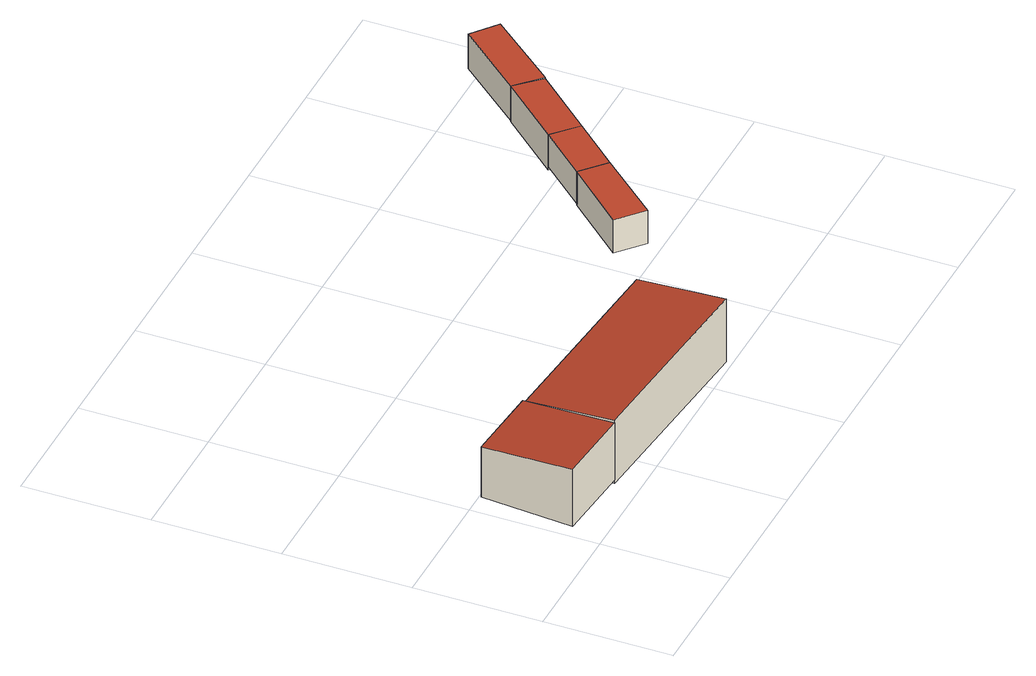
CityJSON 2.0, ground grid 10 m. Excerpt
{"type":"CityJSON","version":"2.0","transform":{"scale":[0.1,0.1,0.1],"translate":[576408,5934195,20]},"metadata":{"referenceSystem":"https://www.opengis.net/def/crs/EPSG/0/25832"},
"CityObjects":{
"building1":{"type":"Building","attributes":{"Grundfläche 2D":"45.526947","Grundhöhe NN":"20.499"},"geometry":[{"type":"Solid","lod":"3","boundaries":[[[[0,1,2,3]],[[4,5,3,2]],[[5,6,0,3]],[[6,7,1,0]],[[7,4,2,1]],[[7,6,5,4]]]],"semantics":{"surfaces":[{"type":"RoofSurface"},{"type":"WallSurface"},{"type":"GroundSurface"}],"values":[[0,1,1,1,1,2]]}}]},
"building2":{"type":"Building","attributes":{"Grundfläche 2D":"117.125142","Grundhöhe NN":"20.245"},"geometry":[{"type":"Solid","lod":"3","boundaries":[[[[8,9,10,11]],[[12,13,11,10]],[[13,14,8,11]],[[14,15,9,8]],[[15,12,10,9]],[[15,14,13,12]]]],"semantics":{"surfaces":[{"type":"RoofSurface"},{"type":"WallSurface"},{"type":"GroundSurface"}],"values":[[0,1,1,1,1,2]]}}]},
"building3":{"type":"Building","attributes":{"Grundfläche 2D":"16.212390","Grundhöhe NN":"20.599"},"geometry":[{"type":"Solid","lod":"3","boundaries":[[[[16,17,18,19]],[[20,21,19,18]],[[21,22,16,19]],[[22,23,17,16]],[[23,20,18,17]],[[23,22,21,20]]]],"semantics":{"surfaces":[{"type":"RoofSurface"},{"type":"WallSurface"},{"type":"GroundSurface"}],"values":[[0,1,1,1,1,2]]}}]},
"building4":{"type":"Building","attributes":{"Grundfläche 2D":"12.701177","Grundhöhe NN":"20.658"},"geometry":[{"type":"Solid","lod":"3","boundaries":[[[[24,25,17,16]],[[26,27,16,17]],[[27,28,24,16]],[[28,29,25,24]],[[29,26,17,25]],[[29,28,27,26]]]],"semantics":{"surfaces":[{"type":"RoofSurface"},{"type":"WallSurface"},{"type":"GroundSurface"}],"values":[[0,1,1,1,1,2]]}}]},
"building5":{"type":"Building","attributes":{"Grundfläche 2D":"16.127057","Grundhöhe NN":"20.391"},"geometry":[{"type":"Solid","lod":"3","boundaries":[[[[30,31,25,24]],[[32,33,24,25]],[[33,34,30,24]],[[34,35,31,30]],[[35,32,25,31]],[[33,32,35,34]]]],"semantics":{"surfaces":[{"type":"RoofSurface"},{"type":"WallSurface"},{"type":"GroundSurface"}],"values":[[0,1,1,1,1,2]]}}]},
"building6":{"type":"Building","attributes":{"Grundfläche 2D":"17.877663","Grundhöhe NN":"20.455"},"geometry":[{"type":"Solid","lod":"3","boundaries":[[[[36,37,31,38]],[[39,40,38,31]],[[40,41,36,38]],[[41,42,37,36]],[[42,39,31,37]],[[42,41,40,39]]]],"semantics":{"surfaces":[{"type":"RoofSurface"},{"type":"WallSurface"},{"type":"GroundSurface"}],"values":[[0,1,1,1,1,2]]}}]}
},
"vertices":[
[76,92,49],[14,97,49],[8,24,55],[70,19,55],[8,24,5],[70,19,5],[76,92,5],[14,97,5],
[233,5,57],[239,76,49],[76,90,49],[70,19,57],[76,90,2],[70,19,2],[233,5,2],[239,76,2],
[375,156,35],[356,173,35],[314,127,35],[334,109,35],[314,127,6],[334,109,6],[375,156,6],[356,173,6],
[408,192,34],[388,209,35],[356,173,7],[375,156,7],[408,192,7],[388,209,7],
[449,238,34],[430,256,35],[388,209,4],[408,192,4],[449,238,4],[430,256,4],
[494,292,35],[474,308,35],[449,238,35],[430,256,5],[449,238,5],[494,292,5],[474,308,5]
]}
